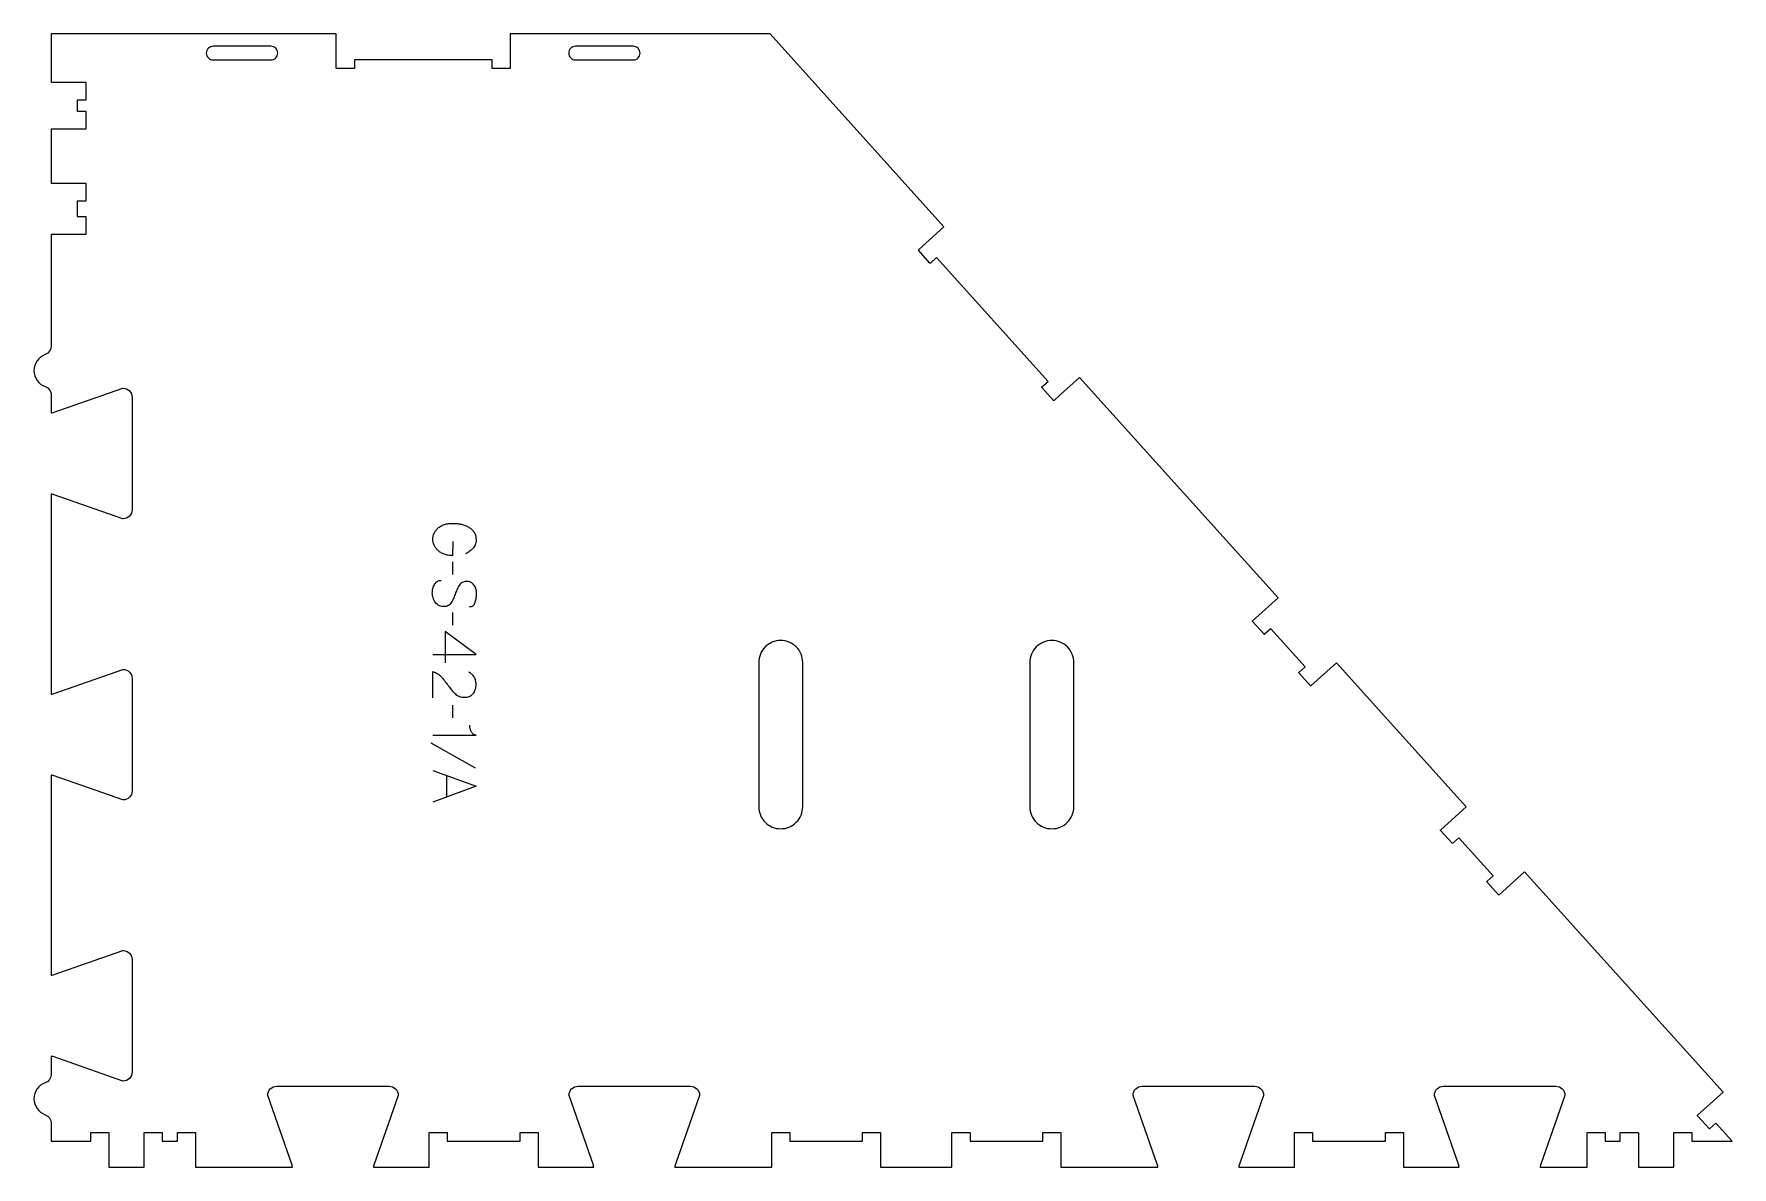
# Model space of a CAD drawing. Extents: x 0 to 1177, y 0 to 786.
import ezdxf

# ---------------------------------------------------------------- set-up
doc = ezdxf.new("R2010")
doc.units = 0
for name, color, linetype in [('1_ANYTOOL_1MMDEEP_LABELS_S', 2, 'CONTINUOUS'), ('3_ANYTOOL_CUTTHROUGH_INSID', 4, 'CONTINUOUS'), ('4_ANYTOOL_CUTTHROUGH_OUTSI', 5, 'CONTINUOUS')]:
    doc.layers.add(name, color=color, linetype=linetype)

msp = doc.modelspace()

# ---------------------------------------------------------------- linework, layer by layer
at = {"layer": '1_ANYTOOL_1MMDEEP_LABELS_S'}
for p, q in [((290.419189, 410.709174), (290.333475, 419.494889)), ((290.419189, 375.652032), (290.333475, 384.437746)), ((285.190618, 371.366317), (285.190618, 349.594889)), ((290.419189, 311.452032), (290.333475, 320.237746)), ((306.062047, 276.609174), (275.290618, 293.794889)), ((286.090618, 271.42346), (286.090618, 256.509174))]:
    msp.add_line(p, q, dxfattribs=at)
for points in [[(290.333475, 433.594889), (290.290618, 423.82346, -0.031732), (287.283216, 424.091571, -0.048764), (284.365618, 424.83596, -0.050291), (282.05511, 425.945673, -0.060119), (280.047761, 427.530603, -0.036578), (278.561344, 429.262623, -0.050793), (277.401332, 431.221674, -0.051881), (276.733588, 433.174691, -0.053919), (276.490618, 435.22346, -0.055881), (276.697562, 437.258607, -0.055271), (277.347761, 439.19846, -0.05403), (278.506955, 441.124436, -0.038531), (280.004904, 442.809174, -0.067281), (282.115918, 444.356888, -0.049165), (284.537047, 445.380603, -0.047412), (287.740965, 446.05353, -0.028075), (291.019189, 446.237746, -0.03109), (293.710769, 446.070219, -0.031496), (296.360261, 445.568103, -0.031425), (298.988505, 444.71723, -0.02824), (301.497761, 443.559174, -0.064555), (303.649286, 442.030371, -0.078906), (305.274547, 439.964532, -0.076878), (306.249096, 437.34093, -0.050594), (306.533475, 434.537746, -0.039946), (306.400678, 432.878185, -0.052714), (305.965618, 431.275246, -0.053511), (305.250284, 429.892049, -0.05153), (304.262047, 428.687746, -0.040443), (301.838905, 426.647522, -0.04035), (299.119189, 425.02346)], [(301.947761, 388.466317, 0.071867), (303.284368, 388.659431, 0.100684), (304.465618, 389.28596, 0.047558), (304.942068, 389.760514, 0.038563), (305.330797, 390.310514, 0.037928), (305.678265, 391.007701, 0.026634), (305.933475, 391.744889, 0.028461), (306.619458, 394.768222, 0.041577), (306.876332, 397.852032, 0.036938), (306.765193, 399.354391, 0.041531), (306.420975, 400.819889, 0.041583), (305.843767, 402.197266, 0.038125), (305.054904, 403.466317, 0.057611), (304.063, 404.53647, 0.065808), (302.842404, 405.330603, 0.06469), (301.382849, 405.808099, 0.046778), (299.847761, 405.952032, 0.052235), (298.297919, 405.789676, 0.075448), (296.847761, 405.244889, 0.076671), (295.674708, 404.328797, 0.061023), (294.790618, 403.12346, 0.021951), (293.263272, 400.094606, 0.018213), (291.983475, 396.952032, -0.02405), (290.678013, 393.850547, -0.02981), (289.047761, 390.909174, -0.068439), (288.08183, 389.767873, -0.079282), (286.829904, 388.959174, -0.076308), (285.251222, 388.534175, -0.047772), (283.604904, 388.509174, -0.046243), (281.923944, 388.802409, -0.06359), (280.353118, 389.452032, -0.064671), (279.068929, 390.424855, -0.057073), (278.054904, 391.680603, -0.067522), (276.691993, 394.648911, -0.070793), (276.190618, 397.87346, -0.064027), (276.553133, 401.012475, -0.070447), (277.733475, 403.937746, -0.054374), (278.583108, 405.096163, -0.074742), (279.694189, 405.994889, -0.075199), (281.000568, 406.517896, -0.057737), (282.404904, 406.680603)], [(276.576332, 325.166317), (276.619189, 343.466317, -0.034491), (278.366521, 342.803539, -0.037732), (279.999547, 341.896674, -0.037744), (281.474183, 340.75738, -0.03482), (282.769189, 339.416317, -0.00859), (285.167772, 336.457092, -0.008791), (287.462047, 333.416317, 0.020588), (289.695489, 330.597029, 0.025206), (292.176332, 327.994889, 0.046908), (293.477574, 326.974294, 0.051091), (294.951332, 326.227032, 0.050722), (296.599507, 325.778299, 0.041139), (298.304904, 325.637746, 0.039396), (300.11249, 325.780391, 0.058519), (301.851332, 326.269889, 0.060358), (303.258448, 327.060446, 0.061397), (304.433475, 328.166317, 0.048006), (305.355435, 329.522274, 0.045901), (306.008475, 331.027032, 0.045216), (306.411035, 332.767093, 0.034258), (306.533475, 334.552032, 0.055622), (306.239488, 337.186602, 0.079896), (305.258475, 339.630603, 0.080617), (303.592775, 341.59999, 0.060287), (301.433475, 343.037746)], [(276.533475, 299.32346), (306.576332, 299.32346, -0.057478), (305.483365, 299.587483, -0.075801), (304.503118, 300.127032, -0.075474), (303.719244, 300.942484, -0.055107), (303.169189, 301.937746, -0.039607), (302.469678, 304.079986, -0.05918), (302.204904, 306.309174)]]:
    msp.add_lwpolyline(points, format="xyb", dxfattribs=at)
for points in [[(276.533475, 355.380603), (306.576332, 355.337746), (285.190618, 371.366317)], [(276.533475, 274.894889), (306.533475, 264.009174), (276.533475, 252.952032)]]:
    msp.add_lwpolyline(points, dxfattribs=at)
at = {"layer": '3_ANYTOOL_CUTTHROUGH_INSID'}
for points in [[(124.257129, 777.001065, 0.198912), (120.898368, 775.609827, 0.198912), (119.50712, 772.251069, 0.198912), (120.898361, 768.892309, 0.198912), (124.25712, 767.501065), (164.25712, 767.501065, 0.198913), (167.615881, 768.892305, 0.198913), (169.007126, 772.251065, 0.198913), (167.615881, 775.609825, 0.198913), (164.257119, 777.001065)], [(415.522875, 777.001065), (375.522885, 777.001065, 0.198913), (372.164123, 775.609825, 0.198913), (370.772877, 772.251065, 0.198913), (372.164122, 768.892305, 0.198913), (375.522884, 767.501065), (415.522884, 767.501065, 0.198912), (418.881642, 768.892309, 0.198912), (420.272884, 772.251069, 0.198912), (418.881636, 775.609827, 0.198912)], [(502.5, 349.7502), (502.5, 249.750212, 0.198912), (506.96662, 238.966831, 0.198912), (517.75, 234.500209, 0.198912), (528.53338, 238.966832, 0.198912), (533, 249.750212), (533, 349.750199, 0.198912), (528.53338, 360.53358, 0.198912), (517.75, 365.000203, 0.198912), (506.966621, 360.53358, 0.198912)], [(690.5, 349.7502), (690.5, 249.750212, 0.198912), (694.96662, 238.966831, 0.198912), (705.75, 234.500209, 0.198912), (716.53338, 238.966832, 0.198912), (721, 249.750212), (721, 349.750199, 0.198912), (716.53338, 360.53358, 0.414214), (694.966621, 360.53358, 0.198912)]]:
    msp.add_lwpolyline(points, format="xyb", close=True, dxfattribs=at)
at = {"layer": '4_ANYTOOL_CUTTHROUGH_OUTSI'}
msp.add_lwpolyline([(1044.308559, 0.000654), (1076.863671, 0.001248), (1076.863671, 23.751253, -0.414214), (1077.113671, 24.001253), (1089.113671, 24.001253, -0.414214), (1089.363671, 23.751253), (1089.363671, 18.001225), (1099.863665, 18.000077), (1099.863665, 23.75005, -0.414215), (1100.113666, 24.00005), (1112.113666, 24, -0.414212), (1112.363665, 23.75), (1112.363665, 0), (1136.863665, 0.00001), (1136.863665, 23.75001, -0.414214), (1137.113665, 24.00001), (1149.113665, 24.00001, -0.414214), (1149.363665, 23.75001), (1149.363665, 18.000573), (1177.330751, 18.001057), (1166.116228, 30.456047), (1161.843145, 26.608546, -0.414214), (1161.490076, 26.62705), (1153.460509, 35.544788, -0.414214), (1153.479012, 35.897857), (1171.128702, 51.789709), (1033.4639, 204.681961), (1015.81421, 188.790109, -0.414214), (1015.461141, 188.808613), (1007.431574, 197.72635, -0.414214), (1007.450077, 198.079419), (1011.72316, 201.92692), (987.969024, 228.308562), (983.695941, 224.461061, -0.414214), (983.342872, 224.479564), (975.313305, 233.397302, -0.414214), (975.331808, 233.750371), (992.981498, 249.642223), (903.04633, 349.525346), (885.39664, 333.633494, -0.414214), (885.043571, 333.651998), (877.014004, 342.569736, -0.414214), (877.032507, 342.922805), (881.30559, 346.770306), (857.551454, 373.151947), (853.278371, 369.304446, -0.414214), (852.925302, 369.32295), (844.895735, 378.240687, -0.414214), (844.914238, 378.593756), (862.563928, 394.485608), (724.899126, 547.377861), (711.708305, 535.500792), (707.249436, 531.486009, -0.414214), (706.896367, 531.504512), (698.8668, 540.42225, -0.414214), (698.885303, 540.775319), (703.158386, 544.62282), (625.873801, 630.456047), (621.600718, 626.608546, -0.414214), (621.247649, 626.62705), (613.218082, 635.544788, -0.414214), (613.236586, 635.897856), (630.886275, 651.789708), (510.492027, 785.501067), (330.140002, 785.501065), (330.140002, 761.751065, -0.414214), (329.890002, 761.501065), (317.890002, 761.501065, -0.414214), (317.640002, 761.751065), (317.640002, 767.501065), (222.140002, 767.501065), (222.140002, 761.751065, -0.414214), (221.890002, 761.501065), (209.890002, 761.501065, -0.414214), (209.640002, 761.751065), (209.640002, 785.501067), (12, 785.500667), (12, 752.000267), (35.75, 752.000267, -0.414214), (36, 751.750267), (36, 739.750267, -0.414214), (35.75, 739.500267), (30, 739.500267), (30, 731.912267), (35.75, 731.912267, -0.414214), (36, 731.662267), (36, 719.662267, -0.414214), (35.75, 719.412267), (12, 719.412267), (12, 682.000267), (35.75, 682.000267, -0.414214), (36, 681.750267), (36, 669.750267, -0.414214), (35.75, 669.500267), (30, 669.500267), (30, 659.000267), (35.75, 659.000267, -0.414214), (36, 658.750267), (36, 646.750267, -0.414214), (35.75, 646.500267), (12, 646.500267), (12, 569.095829, -0.317837), (7.833333, 563.203273, 0.317837), (0, 552.125267, 0.317837), (7.833333, 541.04726, -0.317837), (12, 535.154704), (12, 522.756046, 0.061835), (13.39487, 522.990896), (61.667412, 539.886429, -0.084368), (61.75, 539.900465, -0.414214), (68, 533.650465), (68, 455.650465, -0.414214), (61.75, 449.400465, -0.084368), (61.667412, 449.4145), (13.383805, 466.313613, 0.060725), (12, 466.545159), (12, 327.856442, 0.061835), (13.39487, 328.091292), (61.667412, 344.986826, -0.084368), (61.75, 345.000861, -0.414214), (68, 338.750861), (68, 260.750861, -0.414214), (61.75, 254.500861, -0.084368), (61.667412, 254.514896), (13.383805, 271.414009, 0.060775), (12, 271.645412), (12, 132.956441, 0.061835), (13.39487, 133.191291), (61.667412, 150.086825, -0.084368), (61.75, 150.10086, -0.414214), (68, 143.85086), (68, 65.85086, -0.414214), (61.75, 59.60086, -0.084368), (61.667412, 59.614895), (13.383805, 76.514008, 0.060825), (12, 76.745267), (12, 64.345829, -0.317837), (7.833333, 58.453273, 0.317837), (0, 47.375267, 0.317837), (7.833333, 36.29726, -0.317837), (12, 30.404704), (12, 18.001058), (39.5, 18.001191), (39.5, 23.751118, -0.414214), (39.75, 24.001118), (51.75, 24.001118, -0.414214), (52, 23.751118), (52, 0.001118), (76.5, 0.001118), (76.5, 23.751118, -0.414214), (76.75, 24.001118), (88.75, 24.001118, -0.414214), (89, 23.751118), (89, 18.001087), (99.5, 18.001058), (99.5, 23.751057, -0.414214), (99.75, 24.001057), (111.75, 24.001057, -0.414214), (112, 23.751057), (112, 0.001057), (134.786548, 0.001057), (179.191617, 0.000634, 0.061835), (178.956767, 1.395502), (162.061234, 49.668044, -0.084368), (162.047198, 49.750631, -0.414214), (168.297198, 56.000631), (246.297198, 56.000631, -0.414214), (252.547198, 49.750631, -0.084368), (252.533163, 49.668044), (235.63405, 1.384437, 0.060766), (235.402657, 0.000846), (274, 0.001056), (274, 23.751057, -0.414214), (274.25, 24.001057), (286.25, 24.001057, -0.414214), (286.5, 23.751057), (286.5, 18.001057), (337, 18.001057), (337, 23.751057, -0.414214), (337.25, 24.001057), (349.25, 24.001057, -0.414214), (349.5, 23.751057), (349.5, 0.001057), (388.097617, 0.001057, 0.061835), (387.862767, 1.395927), (370.967234, 49.668469, -0.084368), (370.953198, 49.751057, -0.414214), (377.203198, 56.001057), (455.203198, 56.001057, -0.414214), (461.453198, 49.751057, -0.084368), (461.439163, 49.668469), (444.54005, 1.384862, 0.060775), (444.308647, 0.001057), (511.5, 0.001057), (511.5, 23.751057, -0.414214), (511.75, 24.001057), (523.75, 24.001057, -0.414214), (524, 23.751057), (524, 18.001053), (574.5, 18.00021), (574.5, 23.750206, -0.414214), (574.75, 24.000206), (586.75, 24.000206, -0.414214), (587, 23.750206), (587, 0.000206), (636.5, 0.000206), (636.5, 23.750206, -0.414214), (636.75, 24.000206), (648.75, 24.000206, -0.414214), (649, 23.750206), (649, 18.000206), (699.5, 18.000212), (699.5, 23.750212, -0.414214), (699.75, 24.000212), (711.75, 24.000212, -0.414214), (712, 23.750212), (712, 0.000212), (779.191563, 0.000206, 0.061784), (778.956569, 1.395076), (762.061035, 49.667618, -0.084368), (762.047, 49.750206, -0.414214), (768.297, 56.000206), (846.297, 56.000206, -0.414214), (852.547, 49.750206, -0.084368), (852.532965, 49.667618), (835.633852, 1.384011, 0.061178), (835.402437, 0.000207), (873.999901, 0.000417), (873.999901, 23.750418, -0.414214), (874.249901, 24.000418), (886.249901, 24.000418, -0.414214), (886.499901, 23.750418), (886.499901, 18.000418), (936.999901, 18.000418), (936.999901, 23.750418, -0.414214), (937.249901, 24.000418), (949.249901, 24.000418, -0.414214), (949.499901, 23.750418), (949.499901, 0.000418), (988.097518, 0.000418, 0.061835), (987.862668, 1.395289), (970.967134, 49.667831, -0.084368), (970.953099, 49.750418, -0.414214), (977.203099, 56.000418), (1055.203099, 56.000418, -0.414214), (1061.453099, 49.750418, -0.084368), (1061.439064, 49.667831), (1044.539951, 1.384224, 0.060764)], format="xyb", close=True, dxfattribs=at)

doc.saveas('drawing.dxf')
